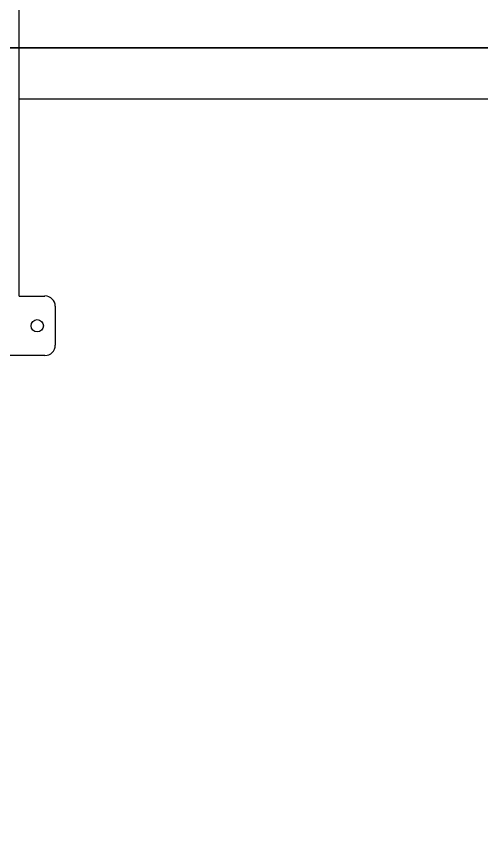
# Model space of a CAD drawing. Header units: millimetres. Extents: x 151130 to 215929, y 2134 to 34533.
# Drawn here: x 170634.6 to 170861.3, y 8536.4 to 8936.5 of the extents above; entities that cross this region are included whole.
import ezdxf

# ---------------------------------------------------------------- set-up
doc = ezdxf.new("R2010")
doc.units = ezdxf.units.MM
doc.layers.add('2D', color=7, linetype='Continuous')
doc.layers.add('OH CUBIERTA', color=3, linetype='Continuous')

# ---------------------------------------------------------------- blocks, each defined once
blk = doc.blocks.new('CUR25.15070')
at = {"layer": 'OH CUBIERTA'}
blk.add_lwpolyline([(0, 0), (0, 700), (1500, 700), (1500, 0)], close=True, dxfattribs=at)
blk = doc.blocks.new('SP.LI.5LCD.140R')
at = {"layer": '2D'}
for p, q in [((25, 533), (25, 164)), ((126, 181.5), (145, 181.5)), ((121, 164), (121, 176.5)), ((150, 176.5), (150, 125.5)), ((121, 164), (-121, 164))]:
    blk.add_line(p, q, dxfattribs=at)
for centre, major_axis, start_param, end_param in [((126, 176.5), (-3.54, 3.54), -0.785398, 0.785398), ((145, 176.5), (3.54, 3.54), 5.497787, 7.068583), ((135.5, 172.75), (-2.12, 2.12), -0.785398, 5.497787)]:
    blk.add_ellipse(centre, major_axis=major_axis, ratio=1, start_param=start_param, end_param=end_param, dxfattribs=at)
blk = doc.blocks.new('B6')
blk.add_blockref('SP.LI.5LCD.140R', (1535, 672))
at = {"layer": 'OH CUBIERTA'}
for p in [(35, 675), (1535, 675)]:
    blk.add_blockref('CUR25.15070', p, dxfattribs=at)

msp = doc.modelspace()

# ---------------------------------------------------------------- block references
at = {"color": 5, "rotation": 270}
msp.add_blockref('B6', (169800.03, 10456.29), dxfattribs=at)

doc.saveas('drawing.dxf')
